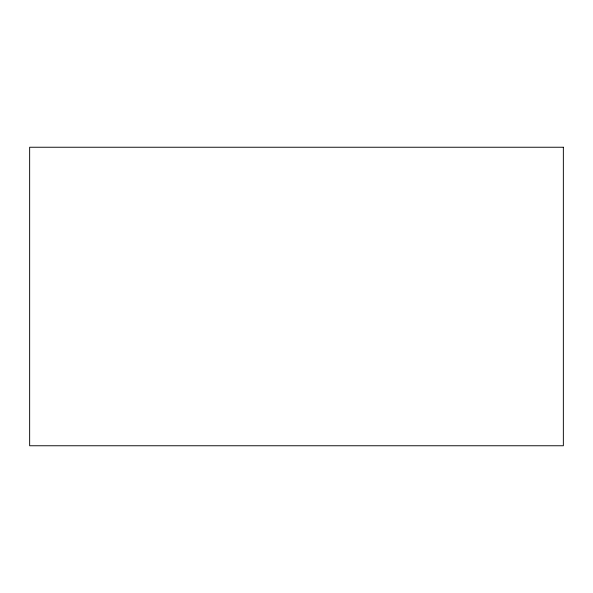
<?xml version="1.0" encoding="UTF-8"?>
<svg xmlns="http://www.w3.org/2000/svg" width="593" height="593" viewBox="0 0 593 593"><rect width="100%" height="100%" fill="white"/><g stroke="black" fill="none" stroke-linecap="round" stroke-linejoin="round"><path stroke-width="0.89" d="M563.35 147.242L29.65 147.242L29.65 445.758L563.35 445.758L563.35 147.242"/></g></svg>
